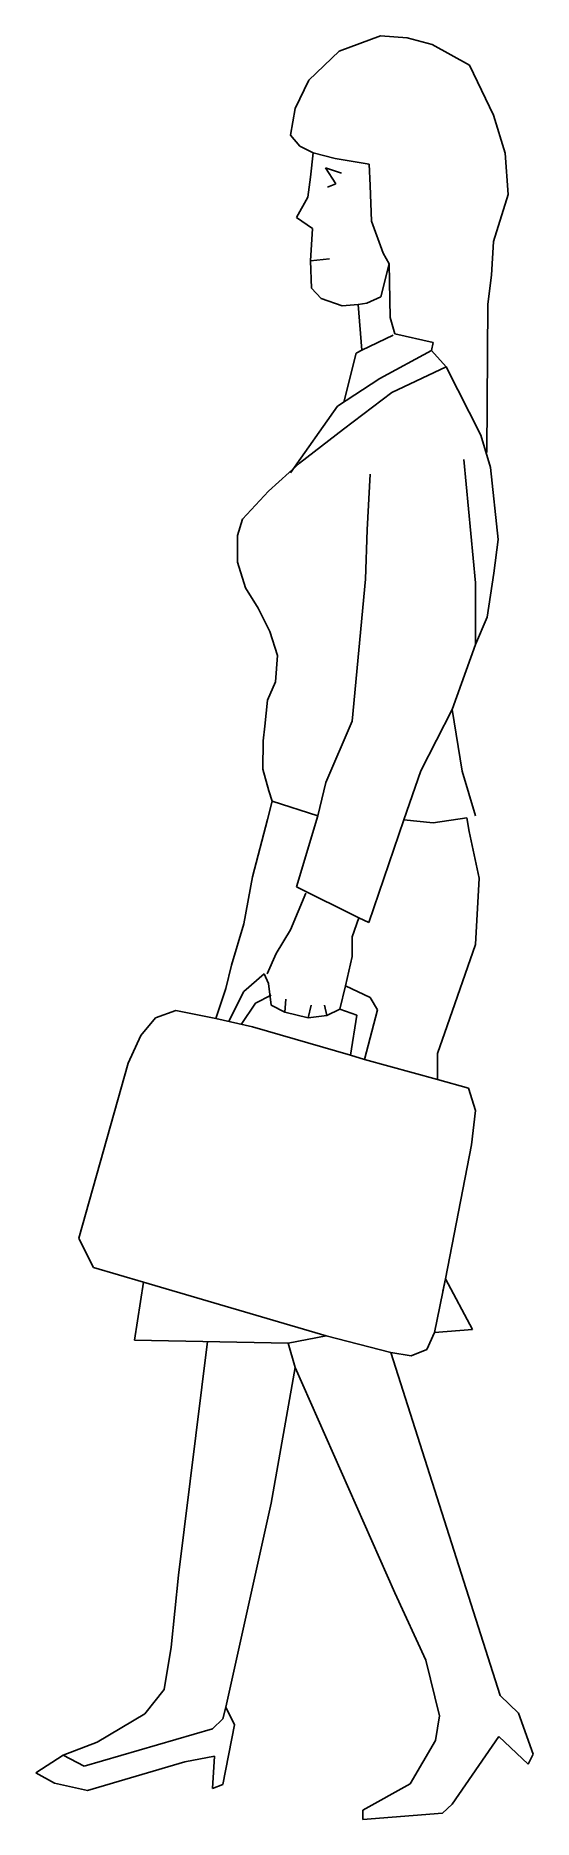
# Model space of a CAD drawing. Extents: x 113.77 to 114.24, y 208.36 to 210.05.
import ezdxf

# ---------------------------------------------------------------- set-up
doc = ezdxf.new("R2010")
doc.units = 0
doc.header["$LTSCALE"] = 25
doc.header["$MEASUREMENT"] = 0
doc.layers.get('0').update_dxf_attribs({"linetype": 'CONTINUOUS'})

msp = doc.modelspace()

# ---------------------------------------------------------------- linework, layer by layer
at = {"color": 0, "linetype": 'BYBLOCK'}
for p, q in [((114.055, 210.0341), (114.026, 210.0067)), ((114.0941, 210.0488), (114.055, 210.0341)), ((114.1195, 210.0468), (114.0941, 210.0488)), ((114.1429, 210.0405), (114.1195, 210.0468)), ((114.1786, 210.021), (114.1429, 210.0405)), ((114.2012, 209.9734), (114.1786, 210.021)), ((114.026, 210.0067), (114.0133, 209.9798)), ((114.0133, 209.9798), (114.0089, 209.9544)), ((114.2123, 209.9373), (114.2012, 209.9734)), ((114.0089, 209.9544), (114.0177, 209.944)), ((114.0177, 209.944), (114.0304, 209.9377)), ((114.0304, 209.9377), (114.0276, 209.9147)), ((114.0304, 209.9377), (114.051, 209.9325)), ((114.2151, 209.8984), (114.2123, 209.9373)), ((114.057, 209.9186), (114.0419, 209.9234)), ((114.0419, 209.9234), (114.0518, 209.9083)), ((114.051, 209.9325), (114.0834, 209.927)), ((114.0834, 209.927), (114.0842, 209.9067)), ((114.0276, 209.9147), (114.0252, 209.8956)), ((114.0518, 209.9083), (114.0439, 209.9051)), ((114.0842, 209.9067), (114.0857, 209.873)), ((114.0252, 209.8956), (114.0145, 209.8766)), ((114.2012, 209.8536), (114.2151, 209.8984)), ((114.0145, 209.8766), (114.0296, 209.8659)), ((114.0296, 209.8659), (114.0276, 209.8353)), ((114.0857, 209.873), (114.0965, 209.8428)), ((114.1993, 209.8218), (114.2012, 209.8536)), ((114.0276, 209.8353), (114.0459, 209.8373)), ((114.0276, 209.8353), (114.0288, 209.8095)), ((114.1024, 209.8325), (114.0945, 209.8012)), ((114.0965, 209.8428), (114.1024, 209.8325)), ((114.1032, 209.7817), (114.1024, 209.8325)), ((114.1957, 209.7944), (114.1993, 209.8218)), ((114.0288, 209.8095), (114.0379, 209.7996)), ((114.0379, 209.7996), (114.0578, 209.7928)), ((114.0945, 209.8012), (114.081, 209.7952)), ((114.0578, 209.7928), (114.0728, 209.794)), ((114.081, 209.7952), (114.0728, 209.794)), ((114.0728, 209.794), (114.0764, 209.7508)), ((114.1076, 209.7662), (114.1032, 209.7817)), ((114.1948, 209.6536), (114.1957, 209.7944)), ((114.0764, 209.7508), (114.106, 209.765)), ((114.1441, 209.7579), (114.1076, 209.7662)), ((114.0709, 209.748), (114.0594, 209.7015)), ((114.0764, 209.7508), (114.0709, 209.748)), ((114.0933, 209.7238), (114.1425, 209.7504)), ((114.1425, 209.7504), (114.1441, 209.7579)), ((114.1425, 209.7504), (114.1564, 209.7349)), ((114.1564, 209.7349), (114.1048, 209.7107)), ((114.1893, 209.6702), (114.1564, 209.7349)), ((114.0534, 209.6976), (114.0933, 209.7238)), ((114.0089, 209.6345), (114.0534, 209.6976)), ((114.1048, 209.7107), (114.059, 209.6758)), ((114.059, 209.6758), (114.0173, 209.6436)), ((114.1985, 209.6396), (114.1893, 209.6702)), ((114.1731, 209.6472), (114.1842, 209.5301)), ((114.0173, 209.6436), (113.9879, 209.617)), ((114.0814, 209.5805), (114.0842, 209.6333)), ((114.2056, 209.5714), (114.1985, 209.6396)), ((113.9879, 209.617), (113.9633, 209.5904)), ((113.9633, 209.5904), (113.9585, 209.5749)), ((114.0798, 209.5337), (114.0814, 209.5805)), ((113.9585, 209.5749), (113.9585, 209.5499)), ((114.2016, 209.5392), (114.2056, 209.5714)), ((113.9585, 209.5499), (113.9661, 209.5253)), ((114.0673, 209.3991), (114.0798, 209.5337)), ((114.1842, 209.5301), (114.1842, 209.4718)), ((114.1953, 209.4976), (114.2016, 209.5392)), ((113.9661, 209.5253), (113.978, 209.5063)), ((113.978, 209.5063), (113.9891, 209.4841)), ((114.1842, 209.4718), (114.1953, 209.4976)), ((113.9891, 209.4841), (113.9966, 209.4614)), ((113.9966, 209.4614), (113.9947, 209.4364)), ((114.1842, 209.4718), (114.1619, 209.4102)), ((113.9947, 209.4364), (113.9871, 209.419)), ((113.9871, 209.419), (113.9843, 209.3944)), ((114.1619, 209.4102), (114.1322, 209.3519)), ((114.1715, 209.3515), (114.1619, 209.4102)), ((113.9843, 209.3944), (113.9828, 209.3805)), ((114.0423, 209.3408), (114.0673, 209.3991)), ((113.9828, 209.3805), (113.9824, 209.3535)), ((113.9824, 209.3535), (113.9883, 209.3329)), ((114.1163, 209.3055), (114.1322, 209.3519)), ((114.1842, 209.3094), (114.1715, 209.3515)), ((113.9883, 209.3329), (113.9915, 209.3233)), ((114.0347, 209.3094), (114.0423, 209.3408)), ((113.9871, 209.3059), (113.9915, 209.3233)), ((113.9915, 209.3233), (114.0347, 209.3094)), ((114.0347, 209.3094), (114.0145, 209.242)), ((114.1758, 209.3075), (114.1441, 209.3027)), ((114.1782, 209.2944), (114.1758, 209.3075)), ((113.9728, 209.2515), (113.9871, 209.3059)), ((114.1163, 209.3055), (114.083, 209.2082)), ((114.1441, 209.3027), (114.1163, 209.3055)), ((114.1877, 209.2503), (114.1782, 209.2944)), ((113.9645, 209.207), (113.9728, 209.2515)), ((114.0145, 209.242), (114.0736, 209.2126)), ((114.1842, 209.1872), (114.1877, 209.2503)), ((114.0232, 209.236), (114.0089, 209.2011)), ((113.953, 209.1678), (113.9645, 209.207)), ((114.0736, 209.2126), (114.0673, 209.1947)), ((114.083, 209.2082), (114.0736, 209.2126)), ((114.0089, 209.2011), (113.9951, 209.1789)), ((114.0673, 209.1947), (114.0673, 209.1761)), ((113.9951, 209.1789), (113.9867, 209.1594)), ((114.0673, 209.1761), (114.0609, 209.1483)), ((114.1572, 209.1102), (114.1842, 209.1872)), ((113.9474, 209.1455), (113.953, 209.1678)), ((113.9839, 209.1594), (113.9645, 209.1427)), ((113.9879, 209.1503), (113.9839, 209.1594)), ((113.9379, 209.1173), (113.9474, 209.1455)), ((113.9645, 209.1427), (113.9502, 209.1146)), ((113.9756, 209.1316), (113.9903, 209.1392)), ((113.9903, 209.1297), (113.9879, 209.1503)), ((114.0554, 209.1261), (114.0609, 209.1483)), ((114.0609, 209.1483), (114.0842, 209.1372)), ((113.9002, 209.1249), (113.8808, 209.1177)), ((113.9379, 209.1173), (113.9002, 209.1249)), ((113.9621, 209.1114), (113.9756, 209.1316)), ((114.0034, 209.1233), (113.9903, 209.1297)), ((114.0034, 209.1233), (114.0042, 209.1356)), ((114.0256, 209.1177), (114.0034, 209.1233)), ((114.0256, 209.1177), (114.0284, 209.13)), ((114.0431, 209.1201), (114.0411, 209.1297)), ((114.0554, 209.1261), (114.0431, 209.1201)), ((114.0717, 209.1205), (114.0554, 209.1261)), ((114.0913, 209.1253), (114.079, 209.0785)), ((114.0842, 209.1372), (114.0913, 209.1253)), ((113.8808, 209.1177), (113.8669, 209.1011)), ((113.9728, 209.1094), (113.9379, 209.1173)), ((114.0657, 209.0824), (113.9728, 209.1094)), ((114.0431, 209.1201), (114.0256, 209.1177)), ((114.0657, 209.0824), (114.0717, 209.1205)), ((114.1481, 209.084), (114.1572, 209.1102)), ((113.8669, 209.1011), (113.855, 209.0749)), ((113.855, 209.0749), (113.8081, 208.909)), ((114.079, 209.0785), (114.0657, 209.0824)), ((114.1481, 209.0594), (114.079, 209.0785)), ((114.1481, 209.0594), (114.1481, 209.084)), ((114.1774, 209.0511), (114.1481, 209.0594)), ((114.1842, 209.03), (114.1774, 209.0511)), ((114.1802, 208.9975), (114.1842, 209.03)), ((114.1556, 208.8705), (114.1802, 208.9975)), ((113.8081, 208.909), (113.8165, 208.8923)), ((113.8165, 208.8923), (113.822, 208.8812)), ((113.822, 208.8812), (113.8696, 208.8673)), ((114.1556, 208.8705), (114.1453, 208.8197)), ((114.1556, 208.8705), (114.1532, 208.8586)), ((114.1814, 208.8225), (114.1556, 208.8705)), ((113.8696, 208.8673), (113.8609, 208.8122)), ((114.0427, 208.8165), (113.8696, 208.8673)), ((114.1381, 208.8034), (114.1453, 208.8197)), ((114.1453, 208.8197), (114.1814, 208.8225)), ((113.8609, 208.8122), (114.0066, 208.8094)), ((113.93, 208.811), (113.9026, 208.5895)), ((114.0066, 208.8094), (114.0427, 208.8165)), ((114.0066, 208.8094), (114.0133, 208.7864)), ((114.104, 208.8006), (114.0427, 208.8165)), ((114.2076, 208.4756), (114.104, 208.8006)), ((114.104, 208.8006), (114.1231, 208.7975)), ((114.1231, 208.7975), (114.1381, 208.8034)), ((113.9903, 208.6578), (114.0133, 208.7864)), ((114.0133, 208.7864), (114.1076, 208.5728)), ((113.9474, 208.4645), (113.9903, 208.6578)), ((113.9026, 208.5895), (113.8958, 208.5212)), ((114.1076, 208.5728), (114.1369, 208.5089)), ((113.8958, 208.5212), (113.8891, 208.4812)), ((114.1369, 208.5089), (114.15, 208.4562)), ((113.8891, 208.4812), (113.8708, 208.4581)), ((113.9447, 208.4534), (113.9474, 208.4645)), ((113.9558, 208.4478), (113.9474, 208.4645)), ((114.225, 208.4589), (114.2076, 208.4756)), ((113.8708, 208.4581), (113.8256, 208.4312)), ((113.9347, 208.4439), (113.9447, 208.4534)), ((113.9447, 208.3911), (113.9558, 208.4478)), ((114.15, 208.4562), (114.1461, 208.4327)), ((114.2389, 208.42), (114.225, 208.4589)), ((113.8256, 208.4312), (113.7934, 208.4188)), ((113.8133, 208.4085), (113.9347, 208.4439)), ((114.1461, 208.4327), (114.1223, 208.3919)), ((114.1619, 208.3724), (114.2064, 208.4367)), ((114.2064, 208.4367), (114.2342, 208.4105)), ((113.7934, 208.4188), (113.7673, 208.4022)), ((113.7934, 208.4188), (113.8133, 208.4085)), ((113.8165, 208.3855), (113.9085, 208.4125)), ((113.9085, 208.4125), (113.9367, 208.4181)), ((113.9367, 208.4181), (113.9347, 208.3875)), ((114.2342, 208.4105), (114.2389, 208.42)), ((113.7673, 208.4022), (113.7851, 208.3923)), ((113.7851, 208.3923), (113.8165, 208.3855)), ((113.9347, 208.3875), (113.9447, 208.3911)), ((114.1223, 208.3919), (114.0774, 208.3669)), ((114.0774, 208.3669), (114.0774, 208.3581)), ((114.0774, 208.3581), (114.1528, 208.3641)), ((114.1528, 208.3641), (114.1619, 208.3724))]:
    msp.add_line(p, q, dxfattribs=at)

doc.saveas('drawing.dxf')
